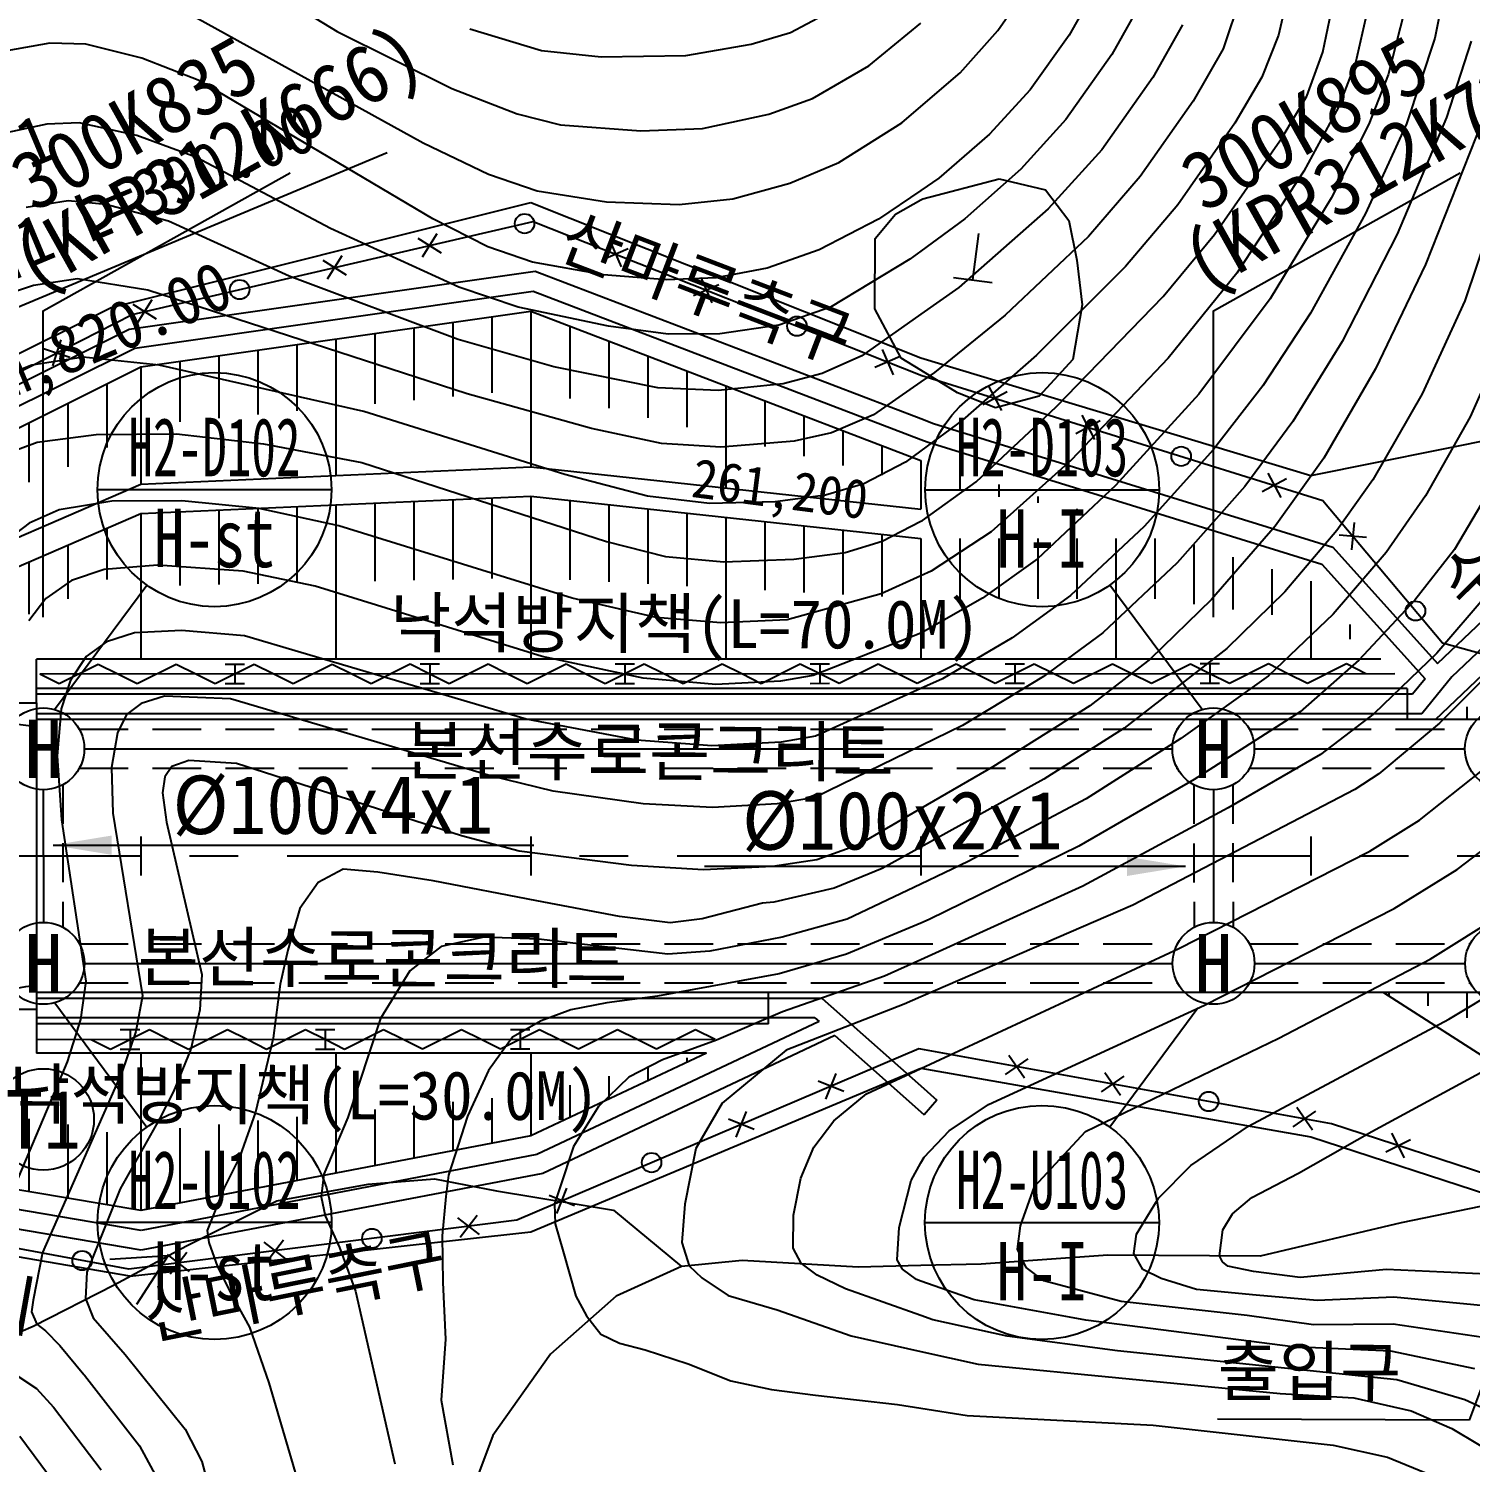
# Model space of a CAD drawing. Header units: millimetres. Extents: x 1510 to 2306, y 1103 to 1807.
# Drawn here: x 1832.1 to 1906, y 1445.8 to 1519.3 of the extents above; entities that cross this region are included whole.
import ezdxf
from ezdxf.enums import TextEntityAlignment as Align
from ezdxf.xclip import XClip

# ---------------------------------------------------------------- set-up
doc = ezdxf.new("R2010")
doc.units = ezdxf.units.MM
doc.header["$LTSCALE"] = 10
doc.header["$MEASUREMENT"] = 0
doc.header["$XCLIPFRAME"] = 2
doc.linetypes.add('CENTER', pattern=[2, 1.25, -0.25, 0.25, -0.25])
doc.linetypes.add('HIDDEN', pattern=[0.375, 0.25, -0.125])
for name, color, linetype in [('TN-MANH', 4, 'Continuous'), ('TT-WIRE-EQPM', 6, 'Continuous'), ('TZ-BASE', 253, 'Continuous'), ('TZ-CABL', 4, 'Continuous')]:
    doc.layers.add(name, color=color, linetype=linetype)
doc.styles.add('HANA', font='GulimChe.ttf')
doc.styles.get("Standard").update_dxf_attribs({"font": 'GulimChe.ttf'})
doc.linetypes.add('I_LINE', pattern='A,3.5,["I",Standard,S=1,R=0,X=-1,Y=-0.5],3.5', length=7)
doc.linetypes.add('ZIGZAG', pattern='A,0.0001,-0.2,[131,ltypeshp.shx,S=0.2,R=0,X=-0.2,Y=0],-0.4,[131,ltypeshp.shx,S=0.2,R=180,X=0.2,Y=0],-0.2', length=0.8001)
doc.dimstyles.get("Standard").update_dxf_attribs({"dimtxt": 0.18, "dimasz": 0.18, "dimexe": 0.18, "dimexo": 0.0625, "dimgap": 0.09, "dimtad": 0, "dimtih": 1, "dimtoh": 1, "dimdec": 4, "dimzin": 0, "dimdsep": 46, "dimtxsty": 'Standard', "dimcen": 0.09, "dimadec": 0, "dimazin": 0, "dimtfac": 1, "dimtdec": 4, "dimtofl": 0, "dimtmove": 0, "dimatfit": 3, "dimfxl": 0, "dimtolj": 1, "dimtzin": 0, "dimarcsym": 0})

# ---------------------------------------------------------------- blocks, each defined once
blk = doc.blocks.new('JD-DHDH6EF4KJ')
at = {"layer": 'TZ-BASE'}
for p, q in [((244.675, 45.581, 167), (250.076, 42.278, 167)), ((307.061, 45.48, 157), (306.359, 41.933, 157)), ((283.952, 42.329, 166), (285.455, 44.511, 166)), ((289.213, 44.965, 165), (287.608, 42.096, 165)), ((296.507, 44.393, 162), (295.501, 41.385, 162)), ((298.935, 44.696, 161), (298.336, 42.088, 161)), ((291.282, 43.743, 164), (289.785, 41.096, 164)), ((300.621, 41.214, 160), (301.207, 44.11, 160)), ((302.98, 43.671, 159), (302.286, 40.673, 159)), ((242.316, 43.279, 166), (254.477, 36.577, 166)), ((273.309, 42.228, 168), (275.83, 43.562, 168)), ((304.787, 43.277, 158), (303.956, 40.056, 158)), ((250.076, 42.278, 167), (255.944, 39.356, 167)), ((256.87, 42.421, 168), (260.544, 41.299, 168)), ((271.3, 41.629, 168), (273.309, 42.228, 168)), ((277.338, 40.524, 167), (280, 42.709, 167)), ((282.021, 40.153, 166), (283.952, 42.329, 166)), ((293.415, 42.618, 163), (291.889, 39.924, 163)), ((235.33, 41.677, 165), (233.128, 41.289, 165)), ((237.19, 41.62, 165), (235.33, 41.677, 165)), ((240.055, 40.907, 165), (237.19, 41.62, 165)), ((267.952, 41.041, 168), (271.3, 41.629, 168)), ((287.608, 42.096, 165), (285.601, 39.285, 165)), ((298.336, 42.088, 161), (297.485, 39.943, 161)), ((306.359, 41.933, 157), (304.911, 37.547, 157)), ((308.224, 41.781, 156), (306.949, 37.874, 156)), ((243.032, 39.748, 165), (240.055, 40.907, 165)), ((260.544, 41.299, 168), (263.6, 40.972, 168)), ((263.6, 40.972, 168), (267.952, 41.041, 168)), ((289.785, 41.096, 164), (287.441, 37.764, 164)), ((295.501, 41.385, 162), (293.97, 38.713, 162)), ((299.785, 38.96, 160), (300.621, 41.214, 160)), ((302.286, 40.673, 159), (301.408, 38.403, 159)), ((274.452, 38.849, 167), (277.338, 40.524, 167)), ((280, 38.43, 166), (282.021, 40.153, 166)), ((291.889, 39.924, 163), (289.275, 36.215, 163)), ((297.485, 39.943, 161), (296.099, 37.574, 161)), ((303.956, 40.056, 158), (302.966, 37.53, 158)), ((254.967, 32.679, 165), (243.032, 39.748, 165)), ((255.944, 39.356, 167), (259.305, 38.048, 167)), ((285.601, 39.285, 165), (283.519, 37.013, 165)), ((272.206, 38.033, 167), (274.452, 38.849, 167)), ((293.97, 38.713, 162), (291.253, 34.841, 162)), ((298.529, 36.834, 160), (299.785, 38.96, 160)), ((259.305, 38.048, 167), (261.519, 37.494, 167)), ((268.81, 37.298, 167), (272.206, 38.033, 167)), ((279.021, 37.595, 166), (280, 38.43, 166)), ((287.441, 37.764, 164), (285.134, 35.212, 164)), ((301.408, 38.403, 159), (299.632, 35.108, 159)), ((306.949, 37.874, 156), (304.42, 31.889, 156)), ((308.798, 37.711, 155), (305.874, 30.336, 155)), ((235.188, 37.533, 164), (232.942, 37.044, 164)), ((236.841, 37.595, 164), (235.188, 37.533, 164)), ((239.795, 36.952, 164), (236.841, 37.595, 164)), ((261.519, 37.494, 167), (265.636, 37.185, 167)), ((265.636, 37.185, 167), (268.81, 37.298, 167)), ((275.787, 35.569, 166), (279.021, 37.595, 166)), ((283.519, 37.013, 165), (280.921, 34.757, 165)), ((296.099, 37.574, 161), (293.172, 33.395, 161)), ((302.966, 37.53, 158), (301.048, 33.734, 158)), ((304.911, 37.547, 157), (302.808, 32.954, 157)), ((242.828, 35.837, 164), (239.795, 36.952, 164)), ((254.477, 36.577, 166), (257.838, 34.966, 166)), ((295.059, 31.872, 160), (298.529, 36.834, 160)), ((223.046, 23.705), (252.637, 36.069)), ((249.733, 32.185, 164), (242.828, 35.837, 164)), ((273.278, 34.493, 166), (275.787, 35.569, 166)), ((289.275, 36.215, 163), (286.533, 33.18, 163)), ((257.838, 34.966, 166), (260.326, 34.109, 166)), ((280.921, 34.757, 165), (280, 34.13, 165)), ((285.134, 35.212, 164), (282.249, 32.67, 164)), ((291.253, 34.841, 162), (288.59, 31.773, 162)), ((299.632, 35.108, 159), (296.211, 29.895, 159)), ((260.326, 34.109, 166), (263.886, 33.542, 166)), ((270.367, 33.697, 166), (273.278, 34.493, 166)), ((280, 34.13, 165), (277.831, 32.653, 165)), ((280.109, 33.704, 162.594), (284.017, 34.721, 162.594)), ((284.017, 34.721, 162.594), (286.39, 34.165, 162.594)), ((286.39, 34.165, 162.594), (287.586, 32.592, 162.594)), ((309.777, 34.049, 154), (307.896, 28.469, 154)), ((236.272, 33.594, 163), (234.13, 33.257, 163)), ((238.215, 33.403, 163), (236.272, 33.594, 163)), ((241.424, 32.548, 163), (238.215, 33.403, 163)), ((238.485, 28.124), (260, 33.51)), ((238.485, 28.124), (260, 33.51)), ((260, 33.51), (280, 25.55)), ((260, 33.51), (280, 25.55)), ((263.886, 33.542, 166), (267.607, 33.405, 166)), ((267.607, 33.405, 166), (270.367, 33.697, 166)), ((278.702, 32.904, 162.594), (280, 33.642, 162.594)), ((280, 33.642, 162.594), (280.109, 33.704, 162.594)), ((293.172, 33.395, 161), (290.487, 30.222, 161)), ((301.048, 33.734, 158), (297.917, 28.575, 158)), ((247.609, 29.74, 163), (241.424, 32.548, 163)), ((257.798, 31.239, 165), (254.967, 32.679, 165)), ((277.831, 32.653, 165), (274.781, 31.08, 165)), ((277.653, 31.657, 162.594), (278.702, 32.904, 162.594)), ((282.249, 32.67, 164), (280, 31.018, 164)), ((286.533, 33.18, 163), (281.944, 29.15, 163)), ((287.586, 32.592, 162.594), (287.999, 30.558, 162.594)), ((302.808, 32.954, 157), (299.987, 27.829, 157)), ((256.301, 29.173, 164), (249.733, 32.185, 164)), ((255.183, 31.9), (254.434, 30.7)), ((282.673, 29.537, 162.715), (282.979, 31.917, 162.715)), ((292.42, 28.682, 160), (295.059, 31.872, 160)), ((304.42, 31.889, 156), (301.611, 26.382, 156)), ((254.209, 31.675), (255.409, 30.926)), ((260.084, 30.45, 165), (257.798, 31.239, 165)), ((264.998, 31.134), (263.7, 30.572)), ((264.068, 31.502), (264.629, 30.204)), ((274.781, 31.08, 165), (272.126, 30.149, 165)), ((277.636, 28.06, 162.594), (277.653, 31.657, 162.594)), ((288.59, 31.773, 162), (284.329, 27.728, 162)), ((249.338, 30.547), (250.537, 29.799)), ((250.312, 30.773), (249.563, 29.573)), ((263.724, 29.802, 165), (260.084, 30.45, 165)), ((279.428, 30.598, 164), (275.368, 28.142, 164)), ((280, 31.018, 164), (279.428, 30.598, 164)), ((287.999, 30.558, 162.594), (288.264, 28.269, 162.594)), ((305.874, 30.336, 155), (303.315, 24.979, 155)), ((236.756, 29.594, 162), (234.49, 29.252, 162)), ((240.365, 29.014, 162), (236.756, 29.594, 162)), ((239.397, 27.014), (260.23, 29.993)), ((256.281, 26.483, 163), (247.609, 29.74, 163)), ((260.23, 29.993), (280, 22.431)), ((266.963, 29.544, 165), (263.724, 29.802, 165)), ((269.501, 29.653, 165), (266.963, 29.544, 165)), ((268.717, 29.661), (269.278, 28.363)), ((272.126, 30.149, 165), (269.501, 29.653, 165)), ((281.682, 29.664, 162.715), (283.665, 29.409, 162.715)), ((290.487, 30.222, 161), (285.925, 25.683, 161)), ((296.211, 29.895, 159), (292.687, 25.529, 159)), ((234.49, 29.252, 162), (232.447, 28.574, 162)), ((239.699, 26.047), (260.115, 28.967)), ((256.734, 23.692, 162), (240.365, 29.014, 162)), ((259.348, 28.141, 164), (256.301, 29.173, 164)), ((260.115, 28.967), (280, 21.361)), ((269.646, 29.293), (268.349, 28.731)), ((281.944, 29.15, 163), (280, 27.781, 163)), ((219.497, 18.669), (238.485, 28.124)), ((219.497, 18.669), (238.485, 28.124)), ((239.595, 28.293), (240.795, 27.544)), ((240.569, 28.518), (239.82, 27.318)), ((263.976, 27.163, 164), (259.348, 28.141, 164)), ((275.368, 28.142, 164), (272.722, 27.216, 164)), ((286.937, 23.029, 160), (292.42, 28.682, 160)), ((288.264, 28.269, 162.594), (287.788, 25.455, 162.594)), ((297.917, 28.575, 158), (294.248, 23.684, 158)), ((307.896, 28.469, 154), (305.708, 23.705, 154)), ((240, 25.08), (260, 27.94)), ((256, 27.368), (256, 23.57)), ((258, 27.654), (258, 23.758)), ((260, 27.94), (260, 19.95)), ((260, 27.94), (280, 20.29)), ((280, 27.781, 163), (276.972, 25.649, 163)), ((278.997, 25.535, 162.594), (277.636, 28.06, 162.594)), ((284.329, 27.728, 162), (280.701, 24.796, 162)), ((299.987, 27.829, 157), (297.54, 24.106, 157)), ((219.704, 17.208), (239.397, 27.014)), ((252, 26.796), (252, 23.195)), ((254, 27.082), (254, 23.383)), ((262, 27.175), (262, 23.455)), ((267.036, 26.756, 164), (263.976, 27.163, 164)), ((269.688, 26.776, 164), (267.036, 26.756, 164)), ((272.722, 27.216, 164), (269.688, 26.776, 164)), ((310.155, 27.022, 153), (308.162, 22.519, 153)), ((219.852, 16.165), (239.699, 26.047)), ((235.012, 26.02), (236.356, 25.582)), ((235.903, 26.473), (235.465, 25.128)), ((246, 25.938), (246, 22.633)), ((248, 26.224), (248, 22.82)), ((250, 26.51), (250, 19.505)), ((261.187, 25.09, 163), (256.281, 26.483, 163)), ((264, 26.41), (264, 22.964)), ((278.014, 25.979), (278.576, 24.681)), ((301.611, 26.382, 156), (299.083, 22.288, 156)), ((234.406, 25.165, 161), (232.909, 24.578, 161)), ((237.051, 25.58, 161), (234.406, 25.165, 161)), ((240.942, 25.167, 161), (237.051, 25.58, 161)), ((251.438, 22.787, 161), (240.942, 25.167, 161)), ((242, 25.366), (242, 22.258)), ((244, 25.652), (244, 22.445)), ((266, 25.645), (266, 22.474)), ((276.972, 25.649, 163), (274.948, 24.739, 163)), ((278.944, 25.611), (277.646, 25.05)), ((280, 24.913, 162.594), (278.997, 25.535, 162.594)), ((280, 25.55), (300, 19.51)), ((280, 25.55), (300, 19.51)), ((285.925, 25.683, 161), (282.13, 22.354, 161)), ((287.788, 25.455, 162.594), (286.075, 23.587, 162.594)), ((292.687, 25.529, 159), (287.703, 20.292, 159)), ((220, 15.121), (240, 25.08)), ((240, 25.08), (240, 19.06)), ((266.521, 24.002, 163), (261.187, 25.09, 163)), ((268, 24.88), (268, 21.983)), ((274.948, 24.739, 163), (272.938, 24.215, 163)), ((281.874, 23.75, 162.594), (280, 24.913, 162.594)), ((280.701, 24.796, 162), (280, 24.31, 162)), ((303.315, 24.979, 155), (300.672, 20.393, 155)), ((238.26, 24.213), (238.26, 20.953)), ((263.111, 21.929, 162), (256.734, 23.692, 162)), ((269.608, 23.863, 163), (266.521, 24.002, 163)), ((272.938, 24.215, 163), (269.608, 23.863, 163)), ((270, 24.115), (270, 18.87)), ((280, 24.31, 162), (277.572, 22.627, 162)), ((283.82, 22.979, 162.594), (281.874, 23.75, 162.594)), ((284.429, 23.801), (283.176, 23.144)), ((283.474, 24.098), (284.131, 22.846)), ((294.248, 23.684, 158), (289.981, 19.001, 158)), ((297.54, 24.106, 157), (295.012, 20.85, 157)), ((305.708, 23.705, 154), (303.179, 19.29, 154)), ((236.26, 23.218), (236.26, 19.959)), ((272, 23.35), (272, 21.002)), ((282.83, 19.187, 160), (286.937, 23.029, 160)), ((286.075, 23.587, 162.594), (283.82, 22.979, 162.594)), ((300, 19.51), (320, 23.55)), ((300, 19.51), (320, 23.55)), ((234.26, 22.222), (234.26, 19.176)), ((261.742, 19.569, 161), (251.438, 22.787, 161)), ((274, 22.585), (274, 20.512)), ((277.572, 22.627, 162), (275.426, 21.705, 162)), ((280, 22.431), (280.654, 22.181)), ((282.13, 22.354, 161), (280, 20.774, 161)), ((280.654, 22.181), (301.118, 15.837)), ((289.202, 22.312), (287.95, 21.655)), ((288.247, 22.61), (288.904, 21.357)), ((299.083, 22.288, 156), (296.607, 18.956, 156)), ((308.162, 22.519, 153), (305.882, 18.478, 153)), ((234.68, 21.223, 160), (237.718, 21.608, 160)), ((237.718, 21.608, 160), (241.837, 21.642, 160)), ((241.837, 21.642, 160), (246.296, 21.133, 160)), ((266.708, 21.145, 162), (263.111, 21.929, 162)), ((275.426, 21.705, 162), (273.504, 21.273, 162)), ((276, 21.82), (276, 20.021)), ((306.494, 9.868), (319.224, 22.025)), ((233.081, 20.615, 160), (234.68, 21.223, 160)), ((246.296, 21.133, 160), (251.34, 20.178, 160)), ((269.748, 20.958, 162), (266.708, 21.145, 162)), ((273.504, 21.273, 162), (269.748, 20.958, 162)), ((278, 21.055), (278, 19.531)), ((280, 20.774, 161), (279.215, 20.191, 161)), ((280, 21.361), (280.327, 21.236)), ((280.327, 21.236), (300.559, 14.964)), ((295.012, 20.85, 157), (291.445, 16.902, 157)), ((307.23, 9.188), (319.612, 21.012)), ((251.34, 20.178, 160), (263.882, 16.123, 160)), ((279.215, 20.191, 161), (277.074, 19.093, 161)), ((280, 20.29), (280, 17.79)), ((280, 20.29), (280, 17.79)), ((287.703, 20.292, 159), (283.598, 16.618, 159)), ((300.672, 20.393, 155), (298.174, 16.911, 155)), ((310.094, 20.348, 152), (307.368, 15.714, 152)), ((240, 19.06), (260, 19.95)), ((260, 19.95), (280, 17.79)), ((265.986, 18.451, 161), (261.742, 19.569, 161)), ((282, 19.67), (282, 18.73)), ((298.749, 19.335), (297.496, 18.678)), ((297.794, 19.633), (298.451, 18.381)), ((303.179, 19.29, 154), (301.328, 16.699, 154)), ((306.387, 7), (319.877, 19.883)), ((224.814, 12.518), (240, 19.06)), ((275.108, 18.505, 161), (272.522, 18.158, 161)), ((277.074, 19.093, 161), (275.108, 18.505, 161)), ((280.087, 17.209, 160), (282.83, 19.187, 160)), ((284, 19.05), (284, 18.42)), ((289.981, 19.001, 158), (285.981, 15.246, 158)), ((296.607, 18.956, 156), (293.145, 15.036, 156)), ((305.882, 18.478, 153), (303.853, 15.565, 153)), ((235.815, 17.758, 159), (234.278, 17.065, 159)), ((238.517, 18.195, 159), (235.815, 17.758, 159)), ((242.102, 18.209, 159), (238.517, 18.195, 159)), ((240, 17.56), (260, 18.45)), ((246.065, 17.816, 159), (242.102, 18.209, 159)), ((246, 17.827), (246, 13.964)), ((250.16, 16.935, 159), (246.065, 17.816, 159)), ((248, 17.916), (248, 14.008)), ((250, 18.005), (250, 10.1)), ((252, 18.094), (252, 14.097)), ((254, 18.183), (254, 14.142)), ((256, 18.272), (256, 14.186)), ((258, 18.361), (258, 14.231)), ((260, 18.45), (260, 10.1)), ((260, 18.45), (280, 16.29)), ((262, 18.234), (262, 14.167)), ((264, 18.018), (264, 14.059)), ((269.161, 18.07, 161), (265.986, 18.451, 161)), ((266, 17.802), (266, 13.951)), ((272.522, 18.158, 161), (269.161, 18.07, 161)), ((286, 18.43), (286, 18.11)), ((288, 17.81), (288, 17.79)), ((226.378, 11.672), (240, 17.56)), ((234.278, 17.065, 159), (232.978, 16.074, 159)), ((240, 17.56), (240, 10.1)), ((242, 17.649), (242, 13.875)), ((244, 17.738), (244, 13.919)), ((268, 17.586), (268, 13.843)), ((270, 17.37), (270, 10.1)), ((272, 17.154), (272, 13.627)), ((278.018, 16.146, 160), (280, 17.165, 160)), ((280, 17.165, 160), (280.087, 17.209, 160)), ((302.211, 17.102), (302.089, 15.693)), ((238.26, 16.808), (238.26, 14.177)), ((262.123, 13.223, 159), (250.16, 16.935, 159)), ((274, 16.938), (274, 13.519)), ((276, 16.722), (276, 13.411)), ((278, 16.506), (278, 13.303)), ((280, 16.29), (280, 10.1)), ((280, 16.29), (280, 10.1)), ((283.598, 16.618, 159), (280.533, 14.602, 159)), ((282, 16.29), (282, 13.195)), ((284, 16.29), (284, 13.195)), ((286, 16.29), (286, 13.195)), ((291.445, 16.902, 157), (287.674, 13.357, 157)), ((288, 16.29), (288, 13.195)), ((290, 16.29), (290, 10.1)), ((292, 16.29), (292, 13.195)), ((298.174, 16.911, 155), (294.9, 13.16, 155)), ((301.328, 16.699, 154), (298.666, 13.551, 154)), ((302.854, 16.336), (301.445, 16.458)), ((236.26, 15.943), (236.26, 13.184)), ((263.882, 16.123, 160), (266.903, 15.367, 160)), ((273.491, 15.225, 160), (276.124, 15.573, 160)), ((276.124, 15.573, 160), (278.018, 16.146, 160)), ((294, 15.95), (294, 12.92)), ((301.118, 15.837), (306.494, 9.868)), ((303.853, 15.565, 153), (301.135, 12.399, 153)), ((307.368, 15.714, 152), (305.326, 13.115, 152)), ((234.26, 15.079), (234.26, 12.401)), ((240.863, 14.92, 158), (238.129, 14.7, 158)), ((245.252, 14.611, 158), (240.863, 14.92, 158)), ((266.903, 15.367, 160), (269.893, 15.089, 160)), ((269.893, 15.089, 160), (273.491, 15.225, 160)), ((285.981, 15.246, 158), (283.156, 13.216, 158)), ((293.145, 15.036, 156), (289.338, 11.445, 156)), ((296, 15.33), (296, 12.645)), ((300.559, 14.964), (305.855, 9.084)), ((236.448, 14.132, 158), (235.131, 13.205, 158)), ((238.129, 14.7, 158), (236.448, 14.132, 158)), ((248.945, 13.843, 158), (245.252, 14.611, 158)), ((280, 14.362, 159), (277.963, 13.446, 159)), ((280.533, 14.602, 159), (280, 14.362, 159)), ((298, 14.71), (298, 12.37)), ((300, 14.09), (300, 10.1)), ((260.575, 10.236, 158), (248.945, 13.843, 158)), ((277.963, 13.446, 159), (273.14, 12.113, 159)), ((287.674, 13.357, 157), (284.679, 11.186, 157)), ((298.666, 13.551, 154), (295.693, 10.639, 154)), ((309.046, 13.409, 151), (306.459, 10.405, 151)), ((235.131, 13.205, 158), (234.259, 12.061, 158)), ((266.422, 12.239, 159), (262.123, 13.223, 159)), ((283.156, 13.216, 158), (280.06, 11.456, 158)), ((294.9, 13.16, 155), (291.772, 10.12, 155)), ((305.326, 13.115, 152), (302.458, 10.051, 152)), ((269.739, 11.952, 159), (266.422, 12.239, 159)), ((273.14, 12.113, 159), (269.739, 11.952, 159)), ((301.135, 12.399, 153), (297.829, 9.242, 153)), ((302, 11.87), (302, 11.124)), ((239.675, 11.45, 157), (238.24, 10.986, 157)), ((242.082, 11.565, 157), (239.675, 11.45, 157)), ((245.317, 11.295, 157), (242.082, 11.565, 157)), ((259.761, 7.025, 157), (245.317, 11.295, 157)), ((280, 11.432, 158), (274.47, 9.26, 158)), ((280.06, 11.456, 158), (280, 11.432, 158)), ((284.679, 11.186, 157), (281.116, 9.093, 157)), ((289.338, 11.445, 156), (286.281, 9.208, 156)), ((238.24, 10.986, 157), (237.195, 10.24, 157)), ((295.693, 10.639, 154), (290.434, 6.552, 154)), ((306.459, 10.405, 151), (303.246, 7.31, 151)), ((234.651, 7.85), (234.651, 10.1)), ((280, 10.1), (234.651, 10.1)), ((235.819, 8.841), (237.819, 9.842)), ((237.195, 10.24, 157), (236.396, 9.025, 157)), ((237.819, 9.842), (238.819, 9.342)), ((239.819, 8.842), (241.819, 9.843)), ((241.819, 9.843), (242.819, 9.344)), ((243.819, 8.844), (245.819, 9.845)), ((244.319, 9.844), (245.319, 9.845)), ((244.819, 9.844), (244.819, 8.844)), ((245.819, 9.845), (246.819, 9.345)), ((247.819, 8.846), (249.819, 9.846)), ((249.819, 9.846), (250.819, 9.347)), ((251.819, 8.847), (253.819, 9.848)), ((253.819, 9.848), (254.819, 9.348)), ((254.319, 9.848), (255.319, 9.849)), ((254.819, 9.848), (254.819, 8.848)), ((255.819, 8.849), (257.819, 9.85)), ((257.819, 9.85), (258.819, 9.35)), ((259.819, 8.85), (261.819, 9.851)), ((265.754, 9.124, 158), (260.575, 10.236, 158)), ((261.819, 9.851), (262.819, 9.352)), ((263.819, 8.852), (265.819, 9.853)), ((264.319, 9.852), (265.319, 9.853)), ((264.819, 9.853), (264.819, 8.853)), ((265.819, 9.853), (266.819, 9.353)), ((267.819, 8.854), (269.819, 9.855)), ((269.819, 9.855), (270.819, 9.355)), ((271.819, 8.855), (273.819, 9.856)), ((273.819, 9.856), (274.819, 9.357)), ((274.319, 9.856), (275.319, 9.857)), ((274.819, 9.857), (274.819, 8.857)), ((275.819, 8.857), (277.819, 9.858)), ((277.819, 9.858), (278.819, 9.358)), ((279.819, 8.859), (281.819, 9.859)), ((303.594, 10.1), (280, 10.1)), ((281.819, 9.859), (282.819, 9.36)), ((283.819, 8.86), (285.819, 9.861)), ((284.319, 9.86), (285.319, 9.861)), ((284.819, 9.861), (284.819, 8.861)), ((285.819, 9.861), (286.819, 9.361)), ((287.819, 8.862), (289.819, 9.863)), ((291.772, 10.12, 155), (288.662, 7.708, 155)), ((289.819, 9.863), (290.819, 9.363)), ((291.819, 8.864), (293.819, 9.864)), ((293.819, 9.864), (294.819, 9.365)), ((294.319, 9.865), (295.319, 9.865)), ((294.819, 9.865), (294.819, 8.865)), ((295.819, 8.865), (297.819, 9.866)), ((297.819, 9.866), (298.819, 9.366)), ((302.458, 10.051, 152), (299.442, 7.403, 152)), ((299.819, 8.867), (301.819, 9.868)), ((301.819, 9.868), (302.819, 9.368)), ((309.508, 9.718, 150), (306.595, 6.808, 150)), ((234.819, 9.34), (235.819, 8.841)), ((236.396, 9.025, 157), (235.915, 7.545, 157)), ((238.819, 9.342), (239.819, 8.842)), ((242.819, 9.344), (243.819, 8.844)), ((246.819, 9.345), (247.819, 8.846)), ((250.819, 9.347), (251.819, 8.847)), ((254.819, 9.348), (255.819, 8.849)), ((258.819, 9.35), (259.819, 8.85)), ((262.819, 9.352), (263.819, 8.852)), ((269.489, 8.804, 158), (265.754, 9.124, 158)), ((266.819, 9.353), (267.819, 8.854)), ((272.801, 8.961, 158), (269.489, 8.804, 158)), ((270.819, 9.355), (271.819, 8.855)), ((274.47, 9.26, 158), (272.801, 8.961, 158)), ((274.819, 9.357), (275.819, 8.857)), ((278.819, 9.358), (279.819, 8.859)), ((281.116, 9.093, 157), (280, 8.59, 157)), ((286.281, 9.208, 156), (282.128, 6.691, 156)), ((282.819, 9.36), (283.819, 8.86)), ((286.819, 9.361), (287.819, 8.862)), ((290.819, 9.363), (291.819, 8.864)), ((297.829, 9.242, 153), (293.337, 6.029, 153)), ((294.819, 9.365), (295.819, 8.865)), ((298.819, 9.366), (299.819, 8.867)), ((305.855, 9.084), (305.216, 8.3)), ((307.23, 9.188), (305.69, 7.3)), ((280, 8.6), (234.651, 8.6)), ((280, 8.3), (234.651, 8.3)), ((241.22, 8.2, 156), (240.013, 7.828, 156)), ((244.602, 8.066, 156), (241.22, 8.2, 156)), ((244.319, 8.844), (245.319, 8.845)), ((254.319, 8.848), (255.319, 8.849)), ((264.319, 8.852), (265.319, 8.853)), ((274.319, 8.856), (275.319, 8.857)), ((280, 8.59, 157), (274.597, 6.155, 157)), ((304.945, 8.6), (280, 8.6)), ((305.216, 8.3), (280, 8.3)), ((284.319, 8.86), (285.319, 8.861)), ((294.319, 8.865), (295.319, 8.865)), ((304.945, 8.6), (304.945, 7)), ((230.25, 7.85), (234.651, 7.85)), ((234.651, 7.85), (234.651, -7.85)), ((235.915, 7.545, 157), (235.719, 5.135, 157)), ((240.013, 7.828, 156), (239.267, 7.262, 156)), ((257.929, 4.108, 156), (244.602, 8.066, 156)), ((288.662, 7.708, 155), (283.692, 4.579, 155)), ((299.442, 7.403, 152), (294.011, 3.924, 152)), ((308, 7.658), (308, 7)), ((280, 7.3), (234.651, 7.3)), ((280, 7), (234.651, 7)), ((239.267, 7.262, 156), (238.806, 6.318, 156)), ((265.429, 5.94, 157), (259.761, 7.025, 157)), ((305.69, 7.3), (280, 7.3)), ((384.38, 7), (280, 7)), ((282.128, 6.691, 156), (280, 5.654, 156)), ((303.246, 7.31, 151), (300.497, 5.211, 151)), ((306.595, 6.808, 150), (303.489, 4.22, 150)), ((238.806, 6.318, 156), (238.5, 4.548, 156)), ((269.278, 5.652, 157), (265.429, 5.94, 157)), ((274.597, 6.155, 157), (272.838, 5.833, 157)), ((290.434, 6.552, 154), (286.314, 3.943, 154)), ((293.337, 6.029, 153), (288.48, 2.935, 153)), ((272.838, 5.833, 157), (269.278, 5.652, 157)), ((280, 5.654, 156), (274.567, 3.005, 156)), ((300.497, 5.211, 151), (295.765, 2.474, 151)), ((235.719, 5.135, 157), (235.928, 1.851, 157)), ((238.5, 4.548, 156), (238.569, 2.205, 156)), ((241.592, 4.597, 155), (241.235, 4.058, 155)), ((242.467, 4.908, 155), (241.592, 4.597, 155)), ((244.908, 4.747, 155), (242.467, 4.908, 155)), ((256.437, 1.032, 155), (244.908, 4.747, 155)), ((283.692, 4.579, 155), (280, 2.439, 155)), ((241.235, 4.058, 155), (241.108, 3.248, 155)), ((261.145, 3.332, 156), (257.929, 4.108, 156)), ((286.314, 3.943, 154), (280, 0.462, 154)), ((294.011, 3.924, 152), (288.1, 0.502, 152)), ((303.489, 4.22, 150), (302.246, 3.419, 150)), ((305.566, 1.835, 149), (308.799, 4.401, 149)), ((241.108, 3.248, 155), (241.316, 1.746, 155)), ((265.755, 2.679, 156), (261.145, 3.332, 156)), ((274.567, 3.005, 156), (272.635, 2.673, 156)), ((302.246, 3.419, 150), (290.873, -2.517, 150)), ((269.318, 2.495, 156), (265.755, 2.679, 156)), ((272.635, 2.673, 156), (269.318, 2.495, 156)), ((280, 2.439, 155), (276.797, 0.582, 155)), ((288.48, 2.935, 153), (282.427, -0.285, 153)), ((295.765, 2.474, 151), (288.302, -1.541, 151)), ((235.928, 1.851, 157), (237.177, -6.411, 157)), ((238.569, 2.205, 156), (240.08, -7.165, 156)), ((241.316, 1.746, 155), (243.131, -6.079, 155)), ((303.027, 0.251, 149), (305.566, 1.835, 149)), ((307.502, -0.695, 148), (311.04, 2.008, 148)), ((240, 1), (240, -1)), ((259.401, 0.253, 155), (256.437, 1.032, 155)), ((260, 1), (260, -1)), ((280, 1), (280, -1)), ((280, 1), (280, -1)), ((300, 1), (300, -1)), ((265.169, -0.49, 155), (259.401, 0.253, 155)), ((276.797, 0.582, 155), (274.673, -0.199, 155)), ((280, 0.462, 154), (278.009, -0.635, 154)), ((288.1, 0.502, 152), (280.429, -3.259, 152)), ((293.232, -4.733, 149), (303.027, 0.251, 149)), ((250.378, -0.676, 154), (249.097, -1.363, 154)), ((252.148, -0.819, 154), (250.378, -0.676, 154)), ((268.857, -0.702, 155), (265.169, -0.49, 155)), ((272.386, -0.532, 155), (268.857, -0.702, 155)), ((274.673, -0.199, 155), (272.386, -0.532, 155)), ((278.009, -0.635, 154), (275.55, -1.651, 154)), ((282.427, -0.285, 153), (280, -1.437, 153)), ((304.263, -2.682, 148), (307.502, -0.695, 148)), ((249.097, -1.363, 154), (248.16, -2.691, 154)), ((254.987, -1.269, 154), (252.148, -0.819, 154)), ((260.307, -2.293, 154), (254.987, -1.269, 154)), ((280, -1.437, 153), (276.224, -3.228, 153)), ((275.55, -1.651, 154), (272.464, -2.362, 154)), ((288.302, -1.541, 151), (280, -5.312, 151)), ((248.16, -2.691, 154), (247.544, -4.826, 154)), ((264.549, -3.093, 154), (260.307, -2.293, 154)), ((271.877, -2.413, 154), (268.793, -3.213, 154)), ((272.464, -2.362, 154), (271.877, -2.413, 154)), ((290.873, -2.517, 150), (280, -7.222, 150)), ((294.541, -7.647, 148), (304.263, -2.682, 148)), ((306.117, -5.286, 147), (309.884, -2.929, 147)), ((267.147, -3.427, 154), (264.549, -3.093, 154)), ((268.793, -3.213, 154), (267.147, -3.427, 154)), ((276.224, -3.228, 153), (272.893, -4.163, 153)), ((280, -3.439, 152), (276.188, -5.037, 152)), ((280.429, -3.259, 152), (280, -3.439, 152)), ((257.597, -4.159, 153), (255.405, -4.644, 153)), ((260.395, -4.263, 153), (257.597, -4.159, 153)), ((267.026, -5.03, 153), (260.395, -4.263, 153)), ((272.893, -4.163, 153), (269.175, -4.88, 153)), ((247.544, -4.826, 154), (247.151, -6.564, 154)), ((255.405, -4.644, 153), (253.797, -5.885, 153)), ((269.175, -4.88, 153), (267.026, -5.03, 153)), ((276.188, -5.037, 152), (272.733, -6.034, 152)), ((280, -10.89, 149), (293.232, -4.733, 149)), ((253.797, -5.885, 153), (252.29, -8.332, 153)), ((280, -5.312, 151), (278.143, -6.156, 151)), ((298.361, -9.338, 147), (306.117, -5.286, 147)), ((307.081, -8.371, 146), (311.726, -5.541, 146)), ((237.177, -6.411, 157), (236.9, -8.379, 157)), ((243.131, -6.079, 155), (243.032, -7.878, 155)), ((247.151, -6.564, 154), (246.795, -9.329, 154)), ((272.733, -6.034, 152), (266.495, -7.176, 152)), ((278.143, -6.156, 151), (272.899, -7.98, 151)), ((280, -7), (234.651, -7)), ((274.947, -7.3), (234.651, -7.3)), ((240.08, -7.165, 156), (239.753, -8.987, 156)), ((266.495, -7.176, 152), (263.895, -7.523, 152)), ((272.191, -8.6), (272.191, -7)), ((274.947, -7.3), (280, -11.779)), ((280, -7.222, 150), (279.141, -7.593, 150)), ((384.38, -7), (280, -7)), ((303.726, -7), (320, -17.42)), ((304, -7), (304, -7.176)), ((306, -7), (306, -7.687)), ((308, -7), (308, -8.292)), ((230.25, -7.85), (234.651, -7.85)), ((234.651, -7.85), (234.651, -10.1)), ((243.032, -7.878, 155), (242.571, -9.899, 155)), ((262.059, -7.884, 152), (260.538, -8.455, 152)), ((263.895, -7.523, 152), (262.059, -7.884, 152)), ((272.899, -7.98, 151), (269.526, -9.439, 151)), ((279.141, -7.593, 150), (273.089, -9.951, 150)), ((283.47, -12.74, 148), (294.541, -7.647, 148)), ((274.568, -8.3), (234.651, -8.3)), ((272.191, -8.6), (234.651, -8.6)), ((236.9, -8.379, 157), (236.217, -10.55, 157)), ((252.29, -8.332, 153), (250.617, -13.397, 153)), ((260.538, -8.455, 152), (259.068, -9.288, 152)), ((274.778, -8.486), (260.312, -15.308)), ((274.568, -8.3), (274.778, -8.486)), ((296.794, -13.852, 146), (307.081, -8.371, 146)), ((237.451, -9.398), (238.451, -9.898)), ((238.451, -9.898), (240.451, -8.897)), ((238.951, -8.898), (239.951, -8.897)), ((239.753, -8.987, 156), (239.044, -11.051, 156)), ((239.451, -8.897), (239.451, -9.897)), ((240.451, -8.897), (241.451, -9.397)), ((241.451, -9.397), (242.451, -9.896)), ((242.451, -9.896), (244.451, -8.895)), ((244.451, -8.895), (245.451, -9.395)), ((245.451, -9.395), (246.451, -9.895)), ((246.795, -9.329, 154), (245.881, -13.129, 154)), ((246.451, -9.895), (248.451, -8.894)), ((248.451, -8.894), (249.451, -9.393)), ((248.951, -8.894), (249.951, -8.893)), ((249.451, -8.893), (249.451, -9.893)), ((249.451, -9.393), (250.451, -9.893)), ((250.451, -9.893), (252.451, -8.892)), ((252.451, -8.892), (253.451, -9.392)), ((253.451, -9.392), (254.451, -9.891)), ((254.451, -9.891), (256.451, -8.89)), ((256.451, -8.89), (257.451, -9.39)), ((257.451, -9.39), (258.451, -9.89)), ((259.068, -9.288, 152), (257.825, -11.002, 152)), ((258.451, -9.89), (260.451, -8.889)), ((258.951, -8.889), (259.951, -8.889)), ((259.451, -8.889), (259.451, -9.889)), ((260.451, -8.889), (261.451, -9.388)), ((275.592, -9.207), (260.624, -16.267)), ((261.451, -9.388), (262.451, -9.888)), ((262.451, -9.888), (264.451, -8.887)), ((264.451, -8.887), (265.451, -9.387)), ((265.451, -9.387), (266.451, -9.886)), ((266.451, -9.886), (268.451, -8.886)), ((269.526, -9.439, 151), (266.756, -10.446, 151)), ((268.451, -8.886), (269.451, -9.385)), ((275.592, -9.207), (280, -13.115)), ((288.445, -14.119, 147), (298.361, -9.338, 147)), ((269.011, -10.1), (234.651, -10.1)), ((238.951, -9.898), (239.951, -9.897)), ((240, -10.1), (240, -18.18)), ((242.571, -9.899, 155), (241.677, -12.066, 155)), ((248.951, -9.894), (249.951, -9.893)), ((250, -10.1), (250, -16.265)), ((258.951, -9.889), (259.951, -9.889)), ((260, -10.1), (260, -14.35)), ((269.011, -10.1), (260, -14.35)), ((268, -10.338), (268, -10.577)), ((273.089, -9.951, 150), (269.813, -12.665, 150)), ((285.322, -11.38), (284.517, -10.218)), ((236.217, -10.55, 157), (232.859, -18.507, 157)), ((239.044, -11.051, 156), (234.956, -20.32, 156)), ((257.825, -11.002, 152), (256.759, -13.335, 152)), ((260, -19.26), (280, -10.87)), ((260, -19.26), (280, -10.87)), ((266.756, -10.446, 151), (265.024, -11.331, 151)), ((266, -10.81), (266, -11.52)), ((277.207, -12.19, 149), (280, -10.89, 149)), ((280, -10.87), (300, -14.4)), ((280, -10.87), (300, -14.4)), ((284.338, -11.201), (285.501, -10.396)), ((303.131, -14.119, 145), (308.86, -11.02, 145)), ((262, -11.753), (262, -13.407)), ((265.024, -11.331, 151), (263.468, -12.834, 151)), ((264, -11.282), (264, -12.463)), ((276.048, -12.064), (274.736, -11.536)), ((275.128, -12.456), (275.656, -11.144)), ((280, -11.779), (280.827, -12.511)), ((289.258, -12.094), (290.421, -11.289)), ((290.242, -12.273), (289.437, -11.11)), ((241.677, -12.066, 155), (240.943, -13.511, 155)), ((258, -12.416), (258, -14.733)), ((275.546, -13.583, 149), (277.207, -12.19, 149)), ((280.827, -12.511), (280.163, -13.26)), ((245.881, -13.129, 154), (245.077, -15.411, 154)), ((252, -12.991), (252, -15.882)), ((254, -12.799), (254, -15.499)), ((256, -12.608), (256, -15.116)), ((263.468, -12.834, 151), (262.182, -14.883, 151)), ((269.813, -12.665, 150), (268.468, -15.001, 150)), ((270.527, -14.414), (271.056, -13.102)), ((280, -13.115), (280.163, -13.26)), ((281.444, -14.094, 148), (283.47, -12.74, 148)), ((299.098, -13.879), (300.26, -13.074)), ((300.081, -14.058), (299.276, -12.895)), ((234.26, -13.473), (234.26, -17.204)), ((236.26, -13.759), (236.26, -17.544)), ((240.943, -13.511, 155), (238.935, -17.058, 155)), ((242, -13.948), (242, -17.797)), ((244, -13.757), (244, -17.414)), ((246, -13.565), (246, -17.031)), ((248, -13.374), (248, -16.648)), ((250.617, -13.397, 153), (249.392, -16.306, 153)), ((256.759, -13.335, 152), (255.774, -16.359, 152)), ((271.448, -14.023), (270.136, -13.494)), ((274.513, -14.924, 149), (275.546, -13.583, 149)), ((293.837, -15.864, 146), (296.794, -13.852, 146)), ((240, -18.18), (220, -14.778)), ((238.26, -14.153), (238.26, -17.884)), ((260, -14.35), (240, -18.18)), ((280.165, -15.431, 148), (281.444, -14.094, 148)), ((285.82, -16.942, 147), (288.445, -14.119, 147)), ((299.36, -16.256, 145), (303.131, -14.119, 145)), ((300, -14.4), (320, -20.92)), ((300, -14.4), (320, -20.92)), ((303.847, -15.167), (305.108, -14.528)), ((304.797, -15.478), (304.158, -14.216)), ((260.312, -15.308), (240.011, -19.196)), ((245.077, -15.411, 154), (244.275, -17.011, 154)), ((262.182, -14.883, 151), (261.483, -17.008, 151)), ((268.468, -15.001, 150), (267.892, -17.853, 150)), ((273.849, -16.519, 149), (274.513, -14.924, 149)), ((280, -15.734, 148), (280.165, -15.431, 148)), ((240.011, -19.196), (219.979, -15.789)), ((279.511, -16.634, 148), (280, -15.734, 148)), ((292.179, -17.537, 146), (293.837, -15.864, 146)), ((296.966, -17.502, 145), (299.36, -16.256, 145)), ((240.021, -20.212), (219.958, -16.8)), ((260.624, -16.267), (240.021, -20.212)), ((246.978, -17.684, 149.062), (251.664, -16.83, 149.062)), ((249.392, -16.306, 153), (249.241, -17.479, 153)), ((251.664, -16.83, 149.062), (255.06, -16.557, 149.062)), ((255.06, -16.557, 149.062), (258.234, -17.169, 149.062)), ((255.774, -16.359, 152), (255.634, -17.449, 152)), ((273.469, -18.418, 149), (273.849, -16.519, 149)), ((278.891, -19.047, 148), (279.511, -16.634, 148)), ((285.116, -18.959, 147), (285.82, -16.942, 147)), ((238.935, -17.058, 155), (237.236, -21.333, 155)), ((242.336, -19.985, 149.062), (246.978, -17.684, 149.062)), ((244.275, -17.011, 154), (243.398, -19.198, 154)), ((249.241, -17.479, 153), (249.458, -18.444, 153)), ((255.634, -17.449, 152), (255.459, -19.47, 152)), ((258.234, -17.169, 149.062), (264.246, -18.153, 149.062)), ((262.246, -17.939), (260.935, -17.411)), ((261.483, -17.008, 151), (261.208, -17.824, 151)), ((261.326, -18.331), (261.855, -17.019)), ((291.054, -19.389, 146), (292.179, -17.537, 146)), ((295.983, -18.347, 145), (296.966, -17.502, 145)), ((311.709, -17.336, 160.133), (304.631, -18.812, 160.133)), ((239.43, -21.532), (219.928, -18.215)), ((239.43, -21.532), (219.928, -18.215)), ((249.458, -18.444, 153), (250.186, -20.07, 153)), ((256.378, -19.532), (257.244, -18.414)), ((261.208, -17.824, 151), (261.246, -18.851, 151)), ((264.246, -18.153, 149.062), (267.72, -21.052, 149.062)), ((267.892, -17.853, 150), (267.744, -19.819, 150)), ((273.459, -20.108, 149), (273.469, -18.418, 149)), ((295.491, -19.158, 145), (295.983, -18.347, 145)), ((243.398, -19.198, 154), (243.49, -19.806, 154)), ((257.37, -19.406), (256.252, -18.54)), ((261.246, -18.851, 151), (261.661, -20.267, 151)), ((278.79, -20.698, 148), (278.891, -19.047, 148)), ((284.962, -20.16, 147), (285.116, -18.959, 147)), ((295.405, -19.826, 145), (295.491, -19.158, 145)), ((304.631, -18.812, 160.133), (297.402, -20.51, 160.133)), ((239.43, -21.532), (260, -19.26)), ((239.43, -21.532), (260, -19.26)), ((243.49, -19.806, 154), (243.926, -21.054, 154)), ((247.45, -20.667), (246.332, -19.801)), ((246.458, -20.793), (247.324, -19.675)), ((255.459, -19.47, 152), (255.493, -21.859, 152)), ((267.744, -19.819, 150), (268.113, -21.016, 150)), ((290.927, -20.372, 146), (291.054, -19.389, 146)), ((295.319, -20.495, 145), (295.405, -19.826, 145)), ((311.716, -19.249), (308.123, -28.92)), ((234.956, -20.32, 156), (234.475, -22.772, 156)), ((238.417, -20.675, 149.062), (241.411, -20.484, 149.062)), ((238.63, -21.984, 149.062), (242.336, -19.985, 149.062)), ((241.411, -20.484, 149.062), (239.776, -22.999, 149.062)), ((242.49, -21.297), (241.372, -20.431)), ((241.498, -21.424), (242.364, -20.305)), ((250.186, -20.07, 153), (251.006, -22.305, 153)), ((261.661, -20.267, 151), (262.303, -22.564, 151)), ((273.864, -20.869, 149), (273.459, -20.108, 149)), ((289.584, -20.47, 160.133), (283.094, -20.918, 160.133)), ((285.396, -21.103, 147), (284.962, -20.16, 147)), ((297.402, -20.51, 160.133), (289.584, -20.47, 160.133)), ((291.375, -21.206, 146), (290.927, -20.372, 146)), ((295.473, -20.806, 145), (295.319, -20.495, 145)), ((237.236, -21.333, 155), (237.167, -22.683, 155)), ((243.926, -21.054, 154), (244.675, -22.513, 154)), ((267.72, -21.052, 160.133), (264.38, -22.566, 160.133)), ((270.835, -20.738, 160.133), (267.72, -21.052, 160.133)), ((268.113, -21.016, 150), (268.767, -21.623, 150)), ((276.782, -21.071, 160.133), (270.835, -20.738, 160.133)), ((274.675, -21.486, 149), (273.864, -20.869, 149)), ((280, -20.993, 160.133), (276.782, -21.071, 160.133)), ((279.061, -21.177, 148), (278.79, -20.698, 148)), ((279.769, -21.711, 148), (279.061, -21.177, 148)), ((283.094, -20.918, 160.133), (280, -20.993, 160.133)), ((286.308, -21.775, 147), (285.396, -21.103, 147)), ((292.316, -21.659, 146), (291.375, -21.206, 146)), ((295.735, -21.034, 145), (295.473, -20.806, 145)), ((297.061, -21.301, 145), (295.735, -21.034, 145)), ((299.449, -21.608, 145), (297.061, -21.301, 145)), ((303.872, -21.206, 145), (299.449, -21.608, 145)), ((309.762, -21.477, 145), (303.872, -21.206, 145)), ((234.487, -24.097, 149.062), (238.63, -21.984, 149.062)), ((255.493, -21.859, 152), (255.63, -24.773, 152)), ((268.767, -21.623, 150), (270.114, -22.528, 150)), ((276.138, -22.188, 149), (274.675, -21.486, 149)), ((280, -21.793, 148), (279.769, -21.711, 148)), ((282.742, -22.759, 148), (280, -21.793, 148)), ((290.277, -22.84, 147), (286.308, -21.775, 147)), ((294.129, -22.225, 146), (292.316, -21.659, 146)), ((234.475, -22.772, 156), (234.399, -23.36, 156)), ((237.167, -22.683, 155), (237.562, -23.675, 155)), ((244.675, -22.513, 154), (245.571, -24.161, 154)), ((251.006, -22.305, 153), (253.019, -31.166, 153)), ((264.38, -22.566, 160.133), (261.014, -25.533, 160.133)), ((262.303, -22.564, 151), (262.855, -23.572, 151)), ((270.114, -22.528, 150), (272.632, -23.269, 150)), ((280, -23.551, 149), (276.138, -22.188, 149)), ((287.621, -23.636, 148), (282.742, -22.759, 148)), ((296.735, -23.548, 147), (290.277, -22.84, 147)), ((297.2, -22.509, 146), (294.129, -22.225, 146)), ((300.328, -22.791, 146), (297.2, -22.509, 146)), ((304.253, -22.615, 146), (300.328, -22.791, 146)), ((309.603, -23.124, 146), (304.253, -22.615, 146)), ((234.399, -23.36, 156), (234.676, -23.993, 156)), ((262.855, -23.572, 151), (263.585, -24.517, 151)), ((272.632, -23.269, 150), (276.434, -24.594, 150)), ((280.619, -23.77, 149), (280, -23.551, 149)), ((288.463, -23.794, 148), (287.621, -23.636, 148)), ((300.128, -24.032, 147), (296.735, -23.548, 147)), ((229.847, -26.087, 149.062), (234.487, -24.097, 149.062)), ((234.676, -23.993, 156), (235.109, -24.348, 156)), ((235.109, -24.348, 156), (235.849, -25.1, 156)), ((237.562, -23.675, 155), (239.202, -25.557, 155)), ((245.571, -24.161, 154), (246.567, -27.015, 154)), ((284.429, -24.619, 149), (280.619, -23.77, 149)), ((299.076, -25.167, 148), (288.463, -23.794, 148)), ((304.211, -23.998, 147), (300.128, -24.032, 147)), ((308.837, -24.683, 147), (304.211, -23.998, 147)), ((235.849, -25.1, 156), (237.079, -26.583, 156)), ((255.63, -24.773, 152), (255.399, -27.894, 152)), ((263.585, -24.517, 151), (264.548, -24.982, 151)), ((264.548, -24.982, 151), (265.867, -25.322, 151)), ((276.434, -24.594, 150), (280, -25.396, 150)), ((290.083, -25.376, 149), (284.429, -24.619, 149)), ((239.202, -25.557, 155), (242.278, -29.385, 155)), ((261.014, -25.533, 160.133), (258.047, -29.706, 160.133)), ((265.867, -25.322, 151), (268.076, -26.031, 151)), ((280, -25.396, 150), (282.936, -26.056, 150)), ((304.402, -26.862, 149), (290.083, -25.376, 149)), ((304.106, -25.383, 148), (299.076, -25.167, 148)), ((308.41, -26.296, 148), (304.106, -25.383, 148)), ((233.293, -26.386, 157), (234.649, -27.297, 157)), ((237.079, -26.583, 156), (237.112, -26.614, 156)), ((268.076, -26.031, 151), (270.263, -26.909, 151)), ((282.936, -26.056, 150), (298.432, -27.551, 150)), ((234.649, -27.297, 157), (235.52, -28.25, 157)), ((237.112, -26.614, 156), (239.941, -30.231, 156)), ((246.567, -27.015, 154), (248.463, -33.476, 154)), ((270.263, -26.909, 151), (272.337, -27.345, 151)), ((272.337, -27.345, 151), (274.599, -27.636, 151)), ((307.898, -27.882, 149), (304.402, -26.862, 149)), ((255.399, -27.894, 152), (255.996, -31.207, 152)), ((274.599, -27.636, 151), (278.804, -28.118, 151)), ((298.432, -27.551, 150), (302.196, -27.777, 150)), ((302.196, -27.777, 150), (305.141, -28.444, 150)), ((311.064, -29.351, 149), (307.898, -27.882, 149)), ((235.52, -28.25, 157), (237.962, -31.466, 157)), ((278.804, -28.118, 151), (280, -28.308, 151)), ((280, -28.308, 151), (282.379, -28.686, 151)), ((282.379, -28.686, 151), (291.911, -29.172, 151)), ((305.141, -28.444, 150), (307.231, -29.349, 150)), ((242.278, -29.385, 155), (243.129, -31.042, 155)), ((291.911, -29.172, 151), (301.145, -30.206, 151)), ((308.123, -28.92), (295.216, -28.875)), ((307.231, -29.349, 150), (310.072, -31.049, 150)), ((233.8, -29.736, 158), (235.945, -32.645, 158)), ((239.941, -30.231, 156), (240.958, -32.133, 156)), ((258.047, -29.706, 160.133), (256.712, -33.264, 160.133)), ((301.145, -30.206, 151), (303.936, -30.824, 151)), ((303.936, -30.824, 151), (306.226, -31.765, 151)), ((243.129, -31.042, 155), (243.63, -32.909, 155))]:
    blk.add_line(p, q, dxfattribs=at)
at = {"layer": 'TZ-BASE', "ltscale": 0.2}
for p, q in [((239.558, 27.771), (260.116, 32.529)), ((260.116, 32.529), (279.97, 24.667)), ((220.032, 17.84), (239.558, 27.771)), ((279.97, 24.667), (280, 24.658)), ((280, 24.658), (300.608, 18.232)), ((300.608, 18.232), (306.744, 10.933)), ((306.744, 10.933), (318.856, 7.57)), ((234.819, 9.34), (304.312, 9.369)), ((234.705, -9.399), (269.451, -9.385)), ((279.889, -9.886), (259.276, -18.66)), ((280, -9.906), (279.889, -9.886)), ((301.055, -13.726), (280, -9.906)), ((311.316, -17.088), (301.055, -13.726)), ((239.387, -21.188), (219.649, -17.483)), ((259.276, -18.66), (239.387, -21.188))]:
    blk.add_line(p, q, dxfattribs=at)
at = {"layer": 'TZ-BASE', "linetype": 'CENTER', "flags": 128}
blk.add_lwpolyline([(700, 0), (280, 0), (0, 0)], dxfattribs=at)
at = {"layer": 'TZ-BASE'}
for centre in [(259.68, 32.428), (245.066, 29.046), (273.646, 27.171), (293.349, 20.495), (305.367, 12.57), (294.759, -12.584), (266.191, -15.717), (251.851, -19.604), (236.993, -20.739)]:
    blk.add_circle(centre, 0.5, dxfattribs=at)
for centre, start, end in [((226.74, -44.478), 81.19775, 86.1069), ((226.74, 44.478), 273.89333, 278.80248)]:
    blk.add_arc(centre, 51.698, start, end, dxfattribs=at)
at = {"layer": 'TZ-BASE', "style": 'HANA'}
for s, height, rotation, p in [('T 대곡1 L=390.00', 2.5, 22.67756, (225.512, 26.478)), ('Deagok 1', 2.5, 22.67756, (223.859, 30.868)), ('산마루측구', 2.5, 339.0937, (261.254, 30.764)), (' 300km,820.00', 2.5, 22.67756, (225.535, 20.204)), ('수로측구', 2.5, 44.7833, (308.089, 12.392)), ('261,200', 2, 352.67756, (268.174, 18.422, 145)), ('본선수로콘크리트', 2.5, 359.7997, (253.508, 4.179)), ('본선수로콘크리트', 2.5, 359.7997, (239.842, -6.412)), ('방호울타리', 2.5, 349.93941, (218.95, -21.68)), ('산마루측구', 2.5, 11.36842, (240.444, -24.807)), ('출입구', 2.5, 359.7997, (295.22, -27.651))]:
    blk.add_text(s, height=height, rotation=rotation, dxfattribs=at).set_placement(p)
at = {"layer": 'TZ-BASE', "linetype": 'I_LINE', "ltscale": 0.2, "style": 'HANA'}
for s, p in [('낙석방지책(L=70.0M)', (252.778, 10.726)), ('낙석방지책(L=30.0M)', (233.248, -13.439))]:
    blk.add_text(s, height=2.5, rotation=359.7997, dxfattribs=at).set_placement(p)

msp = doc.modelspace()

# ---------------------------------------------------------------- linework, layer by layer
at = {"layer": 'TN-MANH'}
for centre in [(1832.871, 1482.396), (1892.871, 1482.396), (1907.871, 1482.396), (1832.881, 1471.396), (1892.881, 1471.396), (1907.881, 1471.396)]:
    msp.add_circle(centre, 2.1, dxfattribs=at)
at = {"layer": 'TT-WIRE-EQPM'}
msp.add_circle((1832.871, 1463.394), 2.6, dxfattribs=at)
at = {"layer": 'TZ-BASE'}
for p, q in [((1847.648, 1495.682), (1835.648, 1495.682)), ((1878.093, 1495.682), (1890.093, 1495.682)), ((1833.448, 1484.415), (1838.176, 1490.789)), ((1892.293, 1484.415), (1887.566, 1490.789)), ((1833.458, 1469.377), (1838.185, 1463.002)), ((1892.072, 1469.092), (1887.556, 1463.002)), ((1847.658, 1458.109), (1835.658, 1458.109)), ((1878.083, 1458.109), (1890.083, 1458.109))]:
    msp.add_line(p, q, dxfattribs=at)
at = {"layer": 'TZ-BASE', "flags": 128}
for points in [[(1832.871, 1489.146), (1832.871, 1504.848), (1845.53, 1511.935)], [(1892.871, 1489.146), (1892.871, 1504.848), (1905.53, 1511.935)]]:
    msp.add_lwpolyline(points, dxfattribs=at)
at = {"layer": 'TZ-BASE'}
for centre in [(1841.648, 1495.682), (1884.093, 1495.682), (1841.658, 1458.109), (1884.083, 1458.109)]:
    msp.add_circle(centre, 6, dxfattribs=at)
at = {"layer": 'TZ-CABL', "linetype": 'HIDDEN'}
for points in [[(1834.717, 1483.396), (1891.024, 1483.396)], [(1894.717, 1483.396), (1906.024, 1483.396)], [(1834.971, 1482.396), (1890.771, 1482.396)], [(1894.971, 1482.396), (1905.771, 1482.396)], [(1834.717, 1481.396), (1891.024, 1481.396)], [(1894.717, 1481.396), (1906.024, 1481.396)], [(1834.727, 1472.396), (1891.034, 1472.396)], [(1894.727, 1472.396), (1906.034, 1472.396)], [(1834.981, 1471.396), (1890.781, 1471.396)], [(1894.981, 1471.396), (1905.781, 1471.396)], [(1834.727, 1470.396), (1891.034, 1470.396)], [(1894.727, 1470.396), (1906.034, 1470.396)]]:
    msp.add_lwpolyline(points, dxfattribs=at)
at = {"layer": 'TZ-CABL', "linetype": 'ZIGZAG', "ltscale": 0.5}
for points in [[(1834.971, 1482.396), (1890.771, 1482.396)], [(1894.971, 1482.396), (1905.771, 1482.396)], [(1832.873, 1480.296), (1832.879, 1473.496)], [(1892.873, 1480.296), (1892.879, 1473.496)], [(1834.981, 1471.396), (1890.781, 1471.396)], [(1894.981, 1471.396), (1905.781, 1471.396)]]:
    msp.add_lwpolyline(points, dxfattribs=at)
at = {"layer": 'TZ-CABL', "linetype": 'HIDDEN', "ltscale": 0.8}
for points in [[(1833.872, 1480.55), (1833.879, 1473.243)], [(1891.872, 1480.548), (1891.879, 1473.241)], [(1893.872, 1480.55), (1893.879, 1473.243)]]:
    msp.add_lwpolyline(points, dxfattribs=at)

# ---------------------------------------------------------------- block references
at = {"layer": 'TZ-BASE'}
ref = msp.add_blockref('JD-DHDH6EF4KJ', (1597.871, 1476.896), dxfattribs=at)
XClip(ref).set_block_clipping_path([(-0.0000000004, -75), (699.9999999949, 75.0000000039)])

# ---------------------------------------------------------------- texts
at = {"layer": 'TN-MANH', "linetype": 'ByBlock'}
for p in [(1832.871, 1482.396), (1892.871, 1482.396), (1832.881, 1471.396), (1892.881, 1471.396)]:
    msp.add_text('H', height=3, dxfattribs=at).set_placement(p, align=Align.MIDDLE)
at = {"layer": 'TT-WIRE-EQPM'}
msp.add_text('T1', height=3, dxfattribs=at).set_placement((1832.871, 1463.394), align=Align.MIDDLE)
at = {"layer": 'TZ-BASE'}
for s, p in [('300K835', (1832.362, 1509.868)), ('(KPR312K666)', (1832.362, 1505.71)), ('300K895', (1892.362, 1509.868)), ('(KPR312K726)', (1892.362, 1505.71))]:
    msp.add_text(s, height=3, rotation=29.23871, dxfattribs=at).set_placement(p)
for s, width, p in [('H2-D102', 0.65, (1841.648, 1497.842)), ('H2-D103', 0.65, (1884.093, 1497.842)), ('H-st', 0.8, (1841.648, 1493.182)), ('H-I', 0.8, (1884.093, 1493.182)), ('H2-U102', 0.65, (1841.648, 1460.269)), ('H2-U103', 0.65, (1884.093, 1460.269)), ('H-st', 0.8, (1841.648, 1455.609)), ('H-I', 0.8, (1884.093, 1455.609))]:
    msp.add_text(s, height=3, dxfattribs=dict(at, width=width)).set_placement(p, align=Align.MIDDLE)
for s, p in [('Ø100x4x1', (1847.722, 1479.531)), ('Ø100x2x1', (1876.924, 1478.729))]:
    msp.add_text(s, height=3, rotation=0.05182, dxfattribs=at).set_placement(p, align=Align.MIDDLE)

# ---------------------------------------------------------------- leaders
for points in [[(1833.371, 1477.454), (1858.027, 1477.454)], [(1891.44, 1476.368), (1866.784, 1476.368)]]:
    msp.add_leader(points, dimstyle='Standard', override={"dimtxt": 3, "dimasz": 3, "dimexe": 2, "dimexo": 3, "dimgap": 1, "dimtad": 0, "dimtih": 0, "dimcen": 1, "dimaunit": 1, "dimadec": 8, "dimtix": 1, "dimtofl": 1, "dimtmove": 2, "dimtvp": 2}, dxfattribs=at)

doc.saveas('drawing.dxf')
